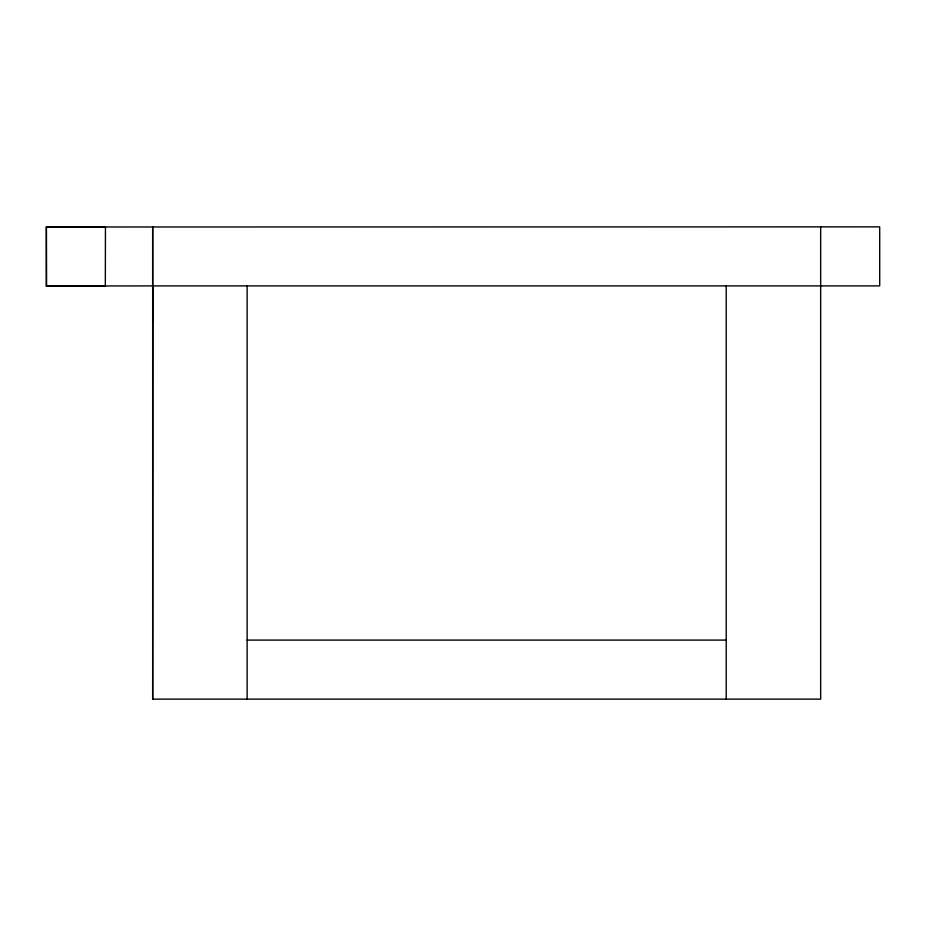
<?xml version="1.0" encoding="UTF-8"?>
<svg xmlns="http://www.w3.org/2000/svg" width="926" height="926" viewBox="0 0 926 926"><rect width="100%" height="100%" fill="white"/><g stroke="black" fill="none" stroke-linecap="round" stroke-linejoin="round"><path stroke-width="1.39" d="M105.414 285.96L46.3 286.03L46.335 226.997L879.7 226.87L879.7 285.902L152.674 285.902L152.674 226.87L152.674 699.13L820.668 699.13L820.668 226.87M105.332 285.972L105.448 226.928L46.335 226.997M152.674 699.13L152.871 285.902L46.3 286.03M152.871 285.902L152.871 321.322M63.338 226.928L72.506 226.928M88.421 226.905L79.242 226.916M63.396 285.96L72.575 285.96M88.479 285.937L79.312 285.949M247.126 640.097L726.215 640.097M46.416 226.986L46.578 286.018M726.215 285.902L726.215 699.13M247.126 285.902L247.126 699.13"/></g></svg>
